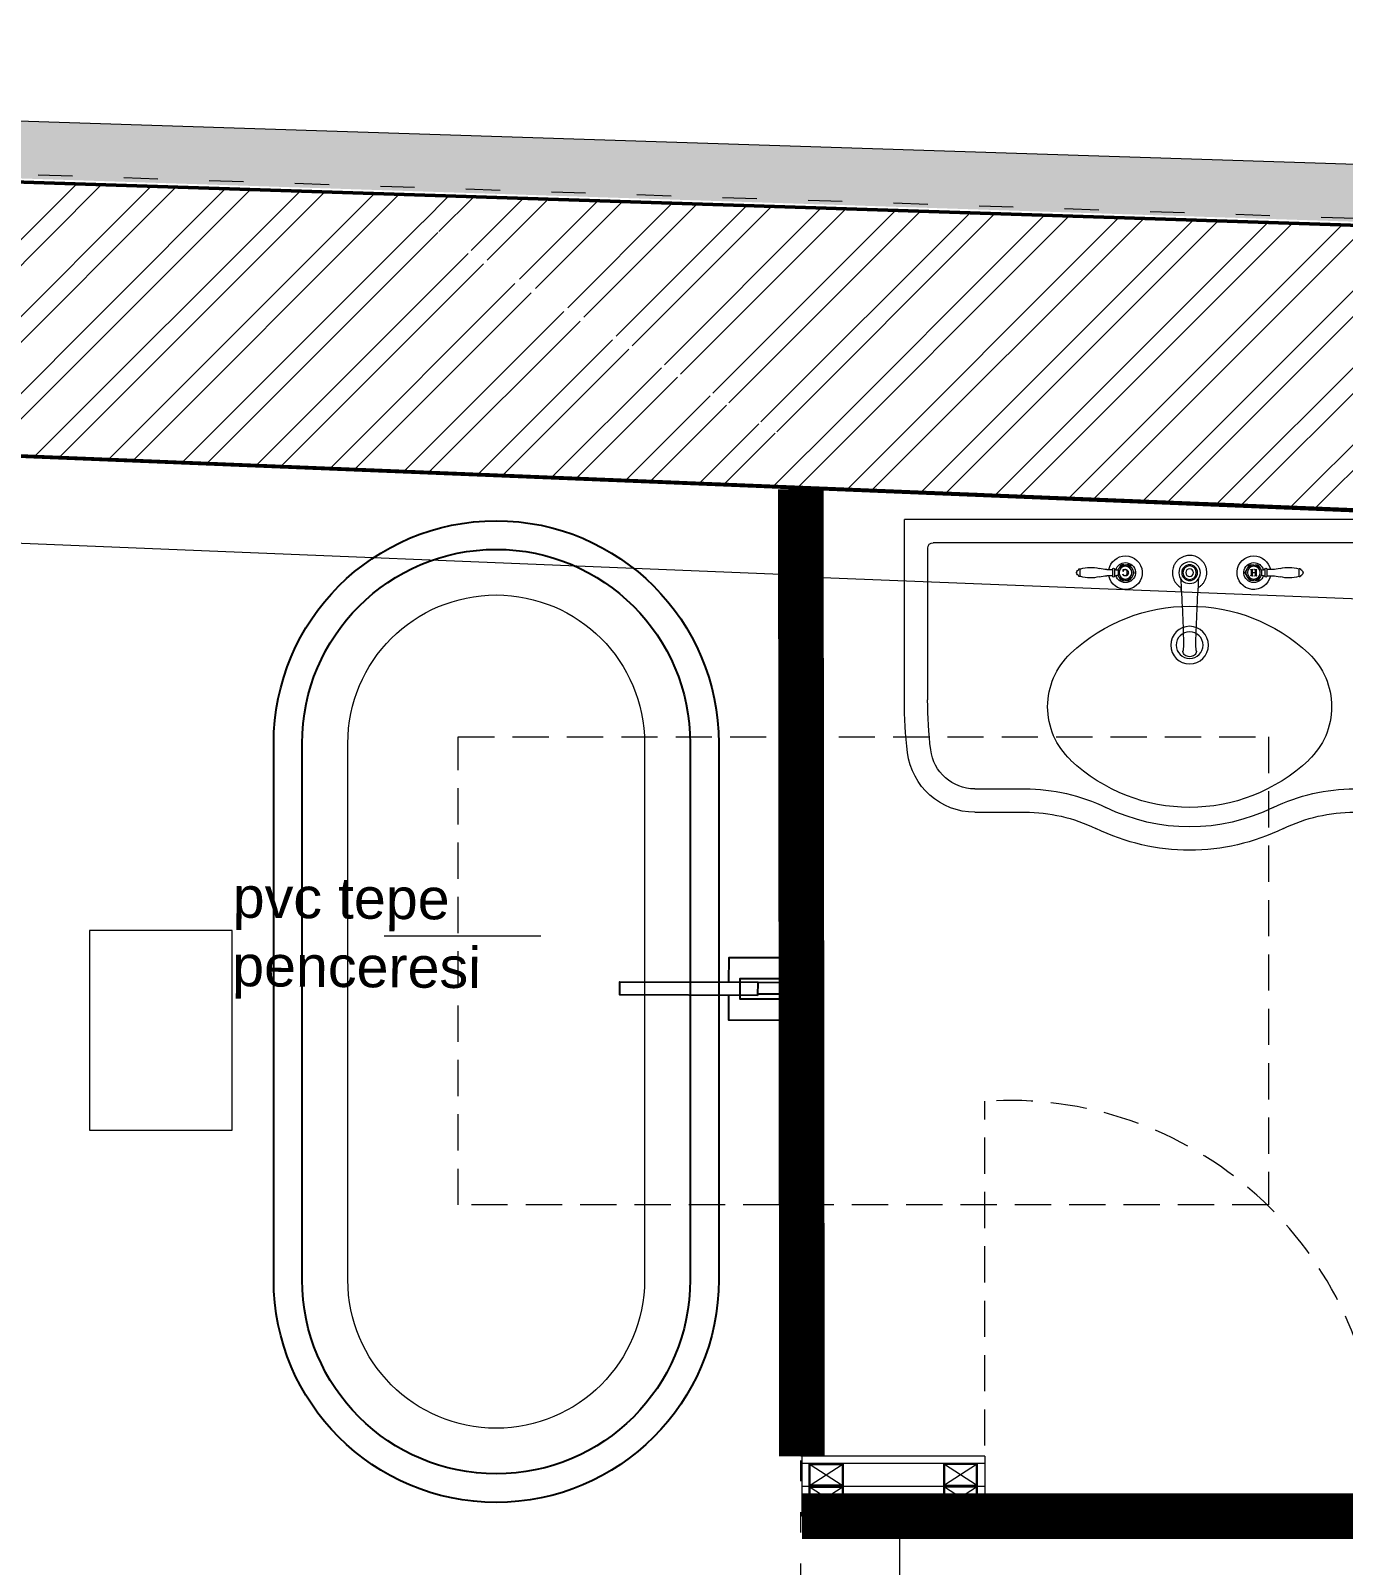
# Model space of a CAD drawing. Header units: inches. Extents: x -10121 to 9010, y 58067 to 62726.
# Drawn here: x 6479.3 to 6709.3, y 61963 to 62231.9 of the extents above; entities that cross this region are included whole.
import ezdxf

# ---------------------------------------------------------------- set-up
doc = ezdxf.new("R2010")
doc.units = ezdxf.units.IN
for name, pattern in [('ACAD_ISO03W100', [30, 12, -18]), ('DOT', [6.35, 0, -6.35]), ('HIDDEN', [9.525, 6.35, -3.175])]:
    doc.linetypes.add(name, pattern=pattern)
for name, color, linetype, lineweight in [('A-DUVAR 0.50', 40, 'Continuous', 50), ('A-KAPI NOKT', 35, 'DOT', 9), ('A-PRODUCT', 7, 'Continuous', 9), ('A-YAZI 0.09', 41, 'Continuous', 9), ('Auto-Alcipan', 41, 'Continuous', 20), ('Auto-Cam', 140, 'Continuous', 9), ('Auto-Metal', 71, 'Continuous', 18), ('Auto-Olcu', 33, 'Continuous', 15), ('Auto-Silik', 251, 'Continuous', 5), ('Auto-Silik_Cizgiler', 47, 'Continuous', 9), ('Auto-SilikCizgiler', 251, 'Continuous', 9), ('Auto-Tefris', 32, 'Continuous', 9), ('Auto-Vitrifiye', 8, 'Continuous', 9), ('BACAHATCH', 8, 'Continuous', 13), ('DVT-VRV', 170, 'Continuous', 35)]:
    doc.layers.add(name, color=color, linetype=linetype, lineweight=lineweight)
doc.layers.add('tefriş - ince', color=9, linetype='Continuous')
doc.styles.add('1-20', font='isocpeur.ttf', dxfattribs={"height": 4})
doc.styles.get("Standard").update_dxf_attribs({"font": 'arial.ttf'})
doc.styles.add('STYLE1', font='technic_.ttf')
doc.dimstyles.new('ölçü 1_20', dxfattribs={"dimtxt": 4, "dimasz": 1, "dimexe": 1, "dimexo": 3, "dimtad": 1, "dimdec": 0, "dimtxsty": '1-20', "dimblk": 'ARCHTICK', "dimcen": 1.5, "dimclrd": 256, "dimclre": 256, "dimclrt": 256, "dimadec": 0, "dimazin": 0, "dimtfac": 1, "dimtdec": 0, "dimtmove": 0, "dimatfit": 3, "dimldrblk": 'ARCHTICK', "dimfxl": 1, "dimlwd": -1, "dimlwe": -1, "dimarcsym": 0})

# ---------------------------------------------------------------- blocks, each defined once
blk = doc.blocks.new('_ARCHTICK')
at = {"color": 0, "linetype": 'ByBlock', "const_width": 0.15}
blk.add_lwpolyline([(-0.5, -0.5), (0.5, 0.5)], dxfattribs=at)
blk = doc.blocks.new('*D723')
at = {"layer": 'Auto-Olcu', "ltscale": 5, "transparency": 16777216}
for p, q in [((6022, 62172.8), (6021.47, 62159.82)), ((6021.51, 62160.82), (6613.62, 62136.52)), ((6614.12, 62148.51), (6613.58, 62135.52))]:
    blk.add_line(p, q, dxfattribs=at)
at = {"layer": 'DEFPOINTS', "color": 0, "ltscale": 5, "transparency": 16777216}
for p in [(6022.13, 62175.8), (6614.24, 62151.5, 0), (6613.62, 62136.52)]:
    blk.add_point(p, dxfattribs=at)
at = {"layer": 'Auto-Olcu', "ltscale": 5, "transparency": 16777216}
for p, rotation in [((6021.51, 62160.82), 177.6502890384638), ((6613.62, 62136.52), 357.6502890384638)]:
    blk.add_blockref('_ARCHTICK', p, dxfattribs=dict(at, rotation=rotation))
at = {"layer": 'Auto-Olcu', "ltscale": 5, "transparency": 16777216, "insert": (6317.68, 62151.29), "char_height": 4, "attachment_point": 5, "rotation": 357.6503, "style": '1-20'}
blk.add_mtext('593', dxfattribs=at)
blk = doc.blocks.new('*D731')
at = {"layer": 'Auto-Olcu', "ltscale": 5, "transparency": 16777216}
for p, q in [((6614.12, 62148.51), (6613.59, 62135.24)), ((6912.05, 62136.63), (6911.52, 62123.37)), ((6613.63, 62136.24), (6911.56, 62124.37))]:
    blk.add_line(p, q, dxfattribs=at)
at = {"layer": 'DEFPOINTS', "color": 0, "ltscale": 5, "transparency": 16777216}
for p in [(6614.24, 62151.5, 0), (6912.17, 62139.63), (6911.56, 62124.37)]:
    blk.add_point(p, dxfattribs=at)
at = {"layer": 'Auto-Olcu', "ltscale": 5, "transparency": 16777216}
for p, rotation in [((6613.63, 62136.24), 177.7176000070038), ((6911.56, 62124.37), 357.7176000070038)]:
    blk.add_blockref('_ARCHTICK', p, dxfattribs=dict(at, rotation=rotation))
at = {"layer": 'Auto-Olcu', "ltscale": 5, "transparency": 16777216, "insert": (6762.7, 62132.93), "char_height": 4, "attachment_point": 5, "rotation": 357.7176, "style": '1-20'}
blk.add_mtext('298', dxfattribs=at)
blk = doc.blocks.new('lava')
for p, q in [((-50, -31.63), (-50, 0)), ((-50, 0), (50, 0)), ((50, -31.63), (50, 0)), ((-45.91, -31.63), (-45.91, -5.03)), ((-44.96, -4.08), (44.96, -4.08)), ((45.91, -31.63), (45.91, -5.03)), ((-37.65, -47.22), (-28.87, -47.22)), ((37.65, -47.22), (28.87, -47.22)), ((-37.65, -51.3), (-28.87, -51.3)), ((37.65, -51.3), (28.87, -51.3))]:
    blk.add_line(p, q)
for centre, radius in [((0, -9.33), 1.9), ((0, -22.03), 3.3), ((0, -22.03), 2.35)]:
    blk.add_circle(centre, radius)
for centre, radius, start, end in [((-44.96, -5.03), 0.95, 90, 180), ((44.96, -5.03), 0.95, 0, 90), ((0, -45.6), 30.4, 46.6377, 133.3623), ((-12.07, -32.82), 12.82, 133.3623, 226.6377), ((12.07, -32.82), 12.82, 313.3623, 46.6377), ((26, -31.63), 76, 180, 186.9781), ((26, -31.63), 71.92, 180, 186.9781), ((-26, -31.63), 71.92, 353.0219, 0), ((-26, -31.63), 76, 353.0219, 0), ((-37.65, -39.42), 11.88, 186.9781, 270), ((-37.65, -39.42), 7.79, 186.9781, 270), ((0, -20.05), 30.4, 226.6377, 313.3623), ((37.65, -39.42), 7.79, 270, 353.0219), ((37.65, -39.42), 11.88, 270, 353.0219), ((-28.87, -79.8), 32.59, 64.1581, 90), ((28.87, -79.8), 32.59, 90, 115.8419), ((0, -20.46), 33.41, 243.9617, 296.0383), ((-28.87, -79.8), 28.5, 64.1581, 90), ((28.87, -79.8), 28.5, 90, 115.8419), ((0, -20.46), 37.49, 243.9831, 296.0169)]:
    blk.add_arc(centre, radius, start, end)
blk = doc.blocks.new('EALS13 TOP')
at = {"layer": 'A-PRODUCT', "linetype": 'Continuous', "lineweight": 15}
for p, q in [((0, 8.91), (0, 8.87)), ((0.07, 9.04), (0.15, 9.08)), ((0.15, 8.7), (0.07, 8.74)), ((0.15, 9.09), (0.17, 9.14)), ((0.17, 8.64), (0.15, 8.69)), ((0.21, 9.16), (0.26, 9.16)), ((0.26, 8.62), (0.21, 8.62)), ((0.27, 8.63), (0.27, 9.15)), ((2.14, 9.11), (2.54, 9.11)), ((2.54, 8.67), (2.14, 8.67)), ((2.54, 9.14), (2.54, 8.64)), ((2.67, 9.14), (2.67, 8.64)), ((2.94, 9.09), (2.92, 9.06)), ((2.92, 8.72), (2.94, 8.69)), ((2.93, 9.06), (2.93, 9.04)), ((2.93, 8.73), (2.93, 8.72)), ((3.11, 9.38), (3.02, 9.23)), ((3.36, 9.43), (3.19, 9.43)), ((3.23, 9.1), (3.23, 9.1)), ((3.4, 9.11), (3.24, 9.11)), ((3.25, 8.66), (3.4, 8.66)), ((3.28, 9.03), (3.28, 8.74)), ((3.34, 8.9), (3.34, 9.03)), ((3.56, 8.9), (3.34, 8.9)), ((3.34, 8.74), (3.34, 8.88)), ((3.34, 8.88), (3.56, 8.88)), ((3.39, 9.1), (3.4, 9.1)), ((3.4, 8.67), (3.39, 8.67)), ((3.4, 9.1), (3.4, 9.11)), ((3.4, 8.66), (3.4, 8.67)), ((3.65, 9.11), (3.5, 9.11)), ((3.5, 9.11), (3.5, 9.1)), ((3.5, 9.1), (3.51, 9.1)), ((3.51, 8.67), (3.5, 8.67)), ((3.5, 8.67), (3.5, 8.66)), ((3.5, 8.66), (3.64, 8.66)), ((3.7, 9.43), (3.53, 9.43)), ((3.56, 9.03), (3.56, 8.9)), ((3.56, 8.88), (3.56, 8.74)), ((3.62, 8.74), (3.62, 9.03)), ((3.87, 9.23), (3.79, 9.38)), ((4.04, 8.94), (3.95, 9.09)), ((3.95, 8.69), (4.04, 8.84)), ((11.85, 8.94), (11.94, 9.09)), ((11.94, 8.69), (11.85, 8.84)), ((12.02, 9.23), (12.11, 9.38)), ((12.19, 9.43), (12.36, 9.43)), ((12.53, 9.43), (12.7, 9.43)), ((12.62, 9.12), (12.6, 9.12)), ((12.62, 8.96), (12.63, 8.96)), ((12.79, 9.38), (12.87, 9.23)), ((12.95, 9.09), (12.97, 9.06)), ((12.97, 8.72), (12.95, 8.69)), ((12.96, 9.06), (12.96, 9.04)), ((12.96, 8.73), (12.96, 8.72)), ((13.22, 9.14), (13.22, 8.64)), ((13.35, 9.14), (13.35, 8.64)), ((13.75, 9.11), (13.35, 9.11)), ((13.35, 8.67), (13.75, 8.67)), ((15.62, 8.63), (15.62, 9.15)), ((15.69, 9.16), (15.63, 9.16)), ((15.63, 8.62), (15.69, 8.62)), ((15.74, 9.09), (15.72, 9.14)), ((15.72, 8.64), (15.74, 8.69)), ((15.82, 9.04), (15.75, 9.08)), ((15.75, 8.7), (15.82, 8.74)), ((15.89, 8.91), (15.89, 8.87)), ((3.02, 8.55), (3.11, 8.4)), ((3.19, 8.35), (3.36, 8.35)), ((3.53, 8.35), (3.7, 8.35)), ((3.79, 8.4), (3.87, 8.55)), ((7.35, 7.64), (7.35, 7.65)), ((8.54, 7.64), (8.54, 7.84)), ((12.11, 8.4), (12.02, 8.55)), ((12.36, 8.35), (12.19, 8.35)), ((12.7, 8.35), (12.53, 8.35)), ((12.87, 8.55), (12.79, 8.4))]:
    blk.add_line(p, q, dxfattribs=at)
at = {"layer": 'A-PRODUCT', "linetype": 'Continuous', "lineweight": 15, "flags": 128}
for points in [[(12.63, 8.96), (12.63, 8.98), (12.62, 9), (12.62, 9.02), (12.62, 9.04), (12.62, 9.06), (12.62, 9.08), (12.62, 9.1), (12.62, 9.12)], [(12.64, 8.77), (12.64, 8.77), (12.64, 8.77), (12.64, 8.77), (12.64, 8.77), (12.63, 8.77), (12.63, 8.77), (12.63, 8.78), (12.63, 8.78)], [(7.48, 3.43), (7.47, 3.37), (7.48, 3.3), (7.51, 3.23), (7.55, 3.16), (7.61, 3.11), (7.68, 3.06), (7.76, 3.03), (7.85, 3.01), (7.95, 3), (8.04, 3.01), (8.13, 3.03), (8.21, 3.06), (8.28, 3.11), (8.34, 3.16), (8.38, 3.23), (8.41, 3.3), (8.42, 3.37), (8.41, 3.43)]]:
    blk.add_lwpolyline(points, dxfattribs=at)
at = {"layer": 'A-PRODUCT', "linetype": 'Continuous', "lineweight": 15}
for centre, radius in [((3.45, 8.89), 0.45), ((7.95, 8.89), 0.556), ((7.95, 8.89), 0.468), ((7.95, 8.89), 0.269), ((12.45, 8.89), 0.45)]:
    blk.add_circle(centre, radius, dxfattribs=at)
for centre, radius, start, end in [((3.45, 8.89), 1.18, 90, 169.2345), ((3.45, 8.89), 1.18, 190.7655, 90), ((12.45, 8.89), 1.18, 90, 349.2345), ((12.45, 8.89), 1.18, 10.7655, 90), ((0.15, 8.91), 0.146, 120.5297, 180), ((0.15, 8.87), 0.146, 180, 239.4703), ((0.14, 9.09), 0.00984, 300.5297, 339.5843), ((0.14, 8.69), 0.00984, 20.4157, 59.4703), ((0.21, 9.12), 0.0394, 90, 159.5843), ((0.21, 8.65), 0.0394, 200.4157, 270), ((0.26, 9.15), 0.00984, 0, 90), ((0.26, 8.63), 0.00984, 270, 0), ((0.33, 9.08), 0.0787, 107.1713, 135.2349), ((0.33, 8.7), 0.0787, 224.7651, 252.8287), ((1, 6.9), 2.36, 75.0694, 107.1713), ((1, 10.88), 2.36, 252.8287, 284.9306), ((2.14, 11.17), 2.06, 255.0694, 270), ((2.14, 6.61), 2.06, 90, 104.9306), ((2.61, 9.14), 0.0652, 4.3243, 180), ((2.61, 8.64), 0.0652, 180, 355.6757), ((2.68, 9.14), 0.00984, 184.3243, 238.9168), ((2.68, 8.64), 0.00984, 121.0832, 175.6757), ((2.94, 9.56), 0.504, 238.9168, 268.9033), ((2.94, 8.21), 0.504, 91.0967, 121.0832), ((3.45, 8.89), 0.701, 196.4425, 90), ((3.45, 8.89), 0.701, 90, 163.5575), ((3.45, 8.89), 0.546, 198.2475, 161.7525), ((3.45, 8.89), 0.599, 116.1747, 123.8253), ((3.12, 9.37), 0.0197, 123.8253, 150), ((3.19, 9.41), 0.0197, 90, 116.1747), ((3.45, 8.89), 0.303, 132.3981, 135.8175), ((3.45, 8.89), 0.303, 225.6237, 229.1724), ((3.45, 8.89), 0.303, 310.8276, 314.7446), ((3.45, 8.89), 0.303, 44.0267, 47.6019), ((3.7, 9.41), 0.0197, 63.8253, 90), ((3.45, 8.89), 0.599, 56.1747, 63.8253), ((3.77, 9.37), 0.0197, 30, 56.1747), ((4.02, 8.93), 0.0197, 3.8253, 30), ((3.45, 8.89), 0.599, 356.1747, 3.8253), ((4.02, 8.85), 0.0197, 330, 356.1747), ((12.45, 8.89), 0.701, 90, 343.5575), ((11.87, 8.93), 0.0197, 150, 176.1747), ((12.45, 8.89), 0.599, 176.1747, 183.8253), ((11.87, 8.85), 0.0197, 183.8253, 210), ((12.45, 8.89), 0.546, 18.2475, 341.7525), ((12.45, 8.89), 0.599, 116.1747, 123.8253), ((12.12, 9.37), 0.0197, 123.8253, 150), ((12.19, 9.41), 0.0197, 90, 116.1747), ((12.45, 8.89), 0.701, 16.4425, 90), ((12.7, 9.41), 0.0197, 63.8253, 90), ((12.45, 8.89), 0.599, 56.1747, 63.8253), ((12.77, 9.37), 0.0197, 30, 56.1747), ((12.95, 9.56), 0.504, 271.0967, 301.0832), ((12.95, 8.21), 0.504, 58.9168, 88.9033), ((13.21, 9.14), 0.00984, 301.0832, 355.6757), ((13.21, 8.64), 0.00984, 4.3243, 58.9168), ((13.28, 9.14), 0.0652, 0, 175.6757), ((13.28, 8.64), 0.0652, 184.3243, 0), ((13.75, 11.17), 2.06, 270, 284.9306), ((13.75, 6.61), 2.06, 75.0694, 90), ((14.89, 6.9), 2.36, 72.8287, 104.9306), ((14.89, 10.88), 2.36, 255.0694, 287.1713), ((15.56, 9.08), 0.0787, 44.7651, 72.8287), ((15.56, 8.7), 0.0787, 287.1713, 315.2349), ((15.63, 9.15), 0.00984, 90, 180), ((15.63, 8.63), 0.00984, 180, 270), ((15.69, 9.12), 0.0394, 20.4157, 90), ((15.69, 8.65), 0.0394, 270, 339.5843), ((15.75, 9.09), 0.00984, 200.4157, 239.4703), ((15.75, 8.69), 0.00984, 120.5297, 159.5843), ((15.74, 8.91), 0.146, 0, 59.4703), ((15.74, 8.87), 0.146, 300.5297, 0), ((3.12, 8.41), 0.0197, 210, 236.1747), ((3.45, 8.89), 0.599, 236.1747, 243.8253), ((3.19, 8.37), 0.0197, 243.8253, 270), ((3.7, 8.37), 0.0197, 270, 296.1747), ((3.45, 8.89), 0.599, 296.1747, 303.8253), ((3.77, 8.41), 0.0197, 303.8253, 330), ((-118.47, 0.3), 126.04, 1.6674, 3.7502), ((133.72, 0.32), 125.4, 176.2418, 178.3345), ((12.12, 8.41), 0.0197, 210, 236.1747), ((12.45, 8.89), 0.599, 236.1747, 243.8253), ((12.19, 8.37), 0.0197, 243.8253, 270), ((12.7, 8.37), 0.0197, 270, 296.1747), ((12.45, 8.89), 0.599, 296.1747, 303.8253), ((12.77, 8.41), 0.0197, 303.8253, 330), ((-2.01, 4.36), 9.54, 354.426, 357.6391), ((17.9, 4.36), 9.54, 182.3609, 185.574)]:
    blk.add_arc(centre, radius, start, end, dxfattribs=at)
for points, knots in [([(7.34, 7.85), (7.33, 7.85), (7.26, 7.89), (7.15, 7.98), (7.01, 8.12), (6.89, 8.29), (6.81, 8.48), (6.75, 8.67), (6.73, 8.88), (6.75, 9.08), (6.8, 9.28), (6.88, 9.46), (6.99, 9.63), (7.13, 9.78), (7.29, 9.91), (7.47, 10.01), (7.67, 10.07), (7.83, 10.09), (7.92, 10.1), (7.95, 10.1)], [0, 0, 0, 0, 0.008598, 0.073031, 0.137513, 0.201995, 0.266359, 0.330723, 0.394899, 0.459075, 0.523345, 0.587615, 0.652249, 0.716883, 0.781671, 0.846458, 0.910965, 0.975471, 1, 1, 1, 1]), ([(7.95, 10.1), (8, 10.09), (8.11, 10.09), (8.28, 10.05), (8.46, 9.99), (8.64, 9.89), (8.79, 9.76), (8.93, 9.6), (9.03, 9.43), (9.11, 9.24), (9.15, 9.04), (9.16, 8.83), (9.13, 8.63), (9.07, 8.43), (8.98, 8.25), (8.86, 8.09), (8.71, 7.95), (8.6, 7.88), (8.55, 7.85)], [0, 0, 0, 0, 0.051869, 0.103738, 0.167682, 0.231626, 0.295813, 0.36, 0.424601, 0.489202, 0.553994, 0.618786, 0.68333, 0.747874, 0.812151, 0.876428, 0.940732, 1, 1, 1, 1]), ([(2.93, 9.05), (2.93, 9.05), (2.93, 9.05), (2.93, 9.03), (2.92, 9), (2.92, 8.95), (2.92, 8.89), (2.92, 8.83), (2.92, 8.78), (2.93, 8.75), (2.93, 8.72), (2.93, 8.72), (2.93, 8.72)], [0, 0, 0, 0, 0.073755, 0.179468, 0.285736, 0.393231, 0.500653, 0.607115, 0.713548, 0.820929, 0.928463, 1, 1, 1, 1]), ([(3.23, 9.1), (3.23, 9.1), (3.24, 9.1), (3.25, 9.1), (3.26, 9.09), (3.26, 9.09)], [0, 0, 0, 0, 0.349165, 0.67036, 1, 1, 1, 1]), ([(3.27, 8.69), (3.27, 8.69), (3.26, 8.68), (3.25, 8.67), (3.24, 8.67), (3.23, 8.67)], [0, 0, 0, 0, 0.3797628, 0.7498756, 1, 1, 1, 1]), ([(3.26, 9.09), (3.26, 9.09), (3.27, 9.09), (3.27, 9.08), (3.27, 9.08), (3.27, 9.08)], [0, 0, 0, 0, 0.335361, 0.600399, 1, 1, 1, 1]), ([(3.27, 9.08), (3.28, 9.07), (3.28, 9.06), (3.28, 9.05), (3.28, 9.04), (3.28, 9.03)], [0, 0, 0, 0, 0.248928, 0.623529, 1, 1, 1, 1]), ([(3.28, 8.74), (3.28, 8.73), (3.28, 8.72), (3.28, 8.7), (3.27, 8.69), (3.27, 8.69)], [0, 0, 0, 0, 0.490581, 0.741034, 1, 1, 1, 1]), ([(3.34, 9.03), (3.34, 9.04), (3.34, 9.05), (3.34, 9.06), (3.34, 9.08), (3.35, 9.09), (3.36, 9.09), (3.36, 9.09)], [0, 0, 0, 0, 0.2509276, 0.5019919, 0.716414, 0.8571954, 1, 1, 1, 1]), ([(3.35, 8.7), (3.34, 8.7), (3.34, 8.71), (3.34, 8.72), (3.34, 8.74), (3.34, 8.74)], [0, 0, 0, 0, 0.249243, 0.623767, 1, 1, 1, 1]), ([(3.36, 8.68), (3.36, 8.68), (3.35, 8.68), (3.35, 8.69), (3.35, 8.69), (3.35, 8.7), (3.35, 8.7)], [0, 0, 0, 0, 0.252115, 0.504978, 0.933337, 1, 1, 1, 1]), ([(3.36, 9.09), (3.36, 9.09), (3.37, 9.1), (3.38, 9.1), (3.38, 9.1), (3.39, 9.1)], [0, 0, 0, 0, 0.2512057, 0.5030469, 1, 1, 1, 1]), ([(3.39, 8.67), (3.39, 8.67), (3.38, 8.67), (3.37, 8.68), (3.36, 8.68), (3.36, 8.68)], [0, 0, 0, 0, 0.251458, 0.503645, 1, 1, 1, 1]), ([(3.51, 9.1), (3.52, 9.1), (3.52, 9.1), (3.53, 9.1), (3.54, 9.09), (3.54, 9.09)], [0, 0, 0, 0, 0.251355, 0.503428, 1, 1, 1, 1]), ([(3.55, 8.69), (3.55, 8.69), (3.54, 8.68), (3.53, 8.67), (3.52, 8.67), (3.51, 8.67)], [0, 0, 0, 0, 0.37635, 0.716192, 1, 1, 1, 1]), ([(3.54, 9.09), (3.55, 9.09), (3.55, 9.09), (3.55, 9.09), (3.56, 9.08), (3.56, 9.08), (3.56, 9.08)], [0, 0, 0, 0, 0.252247, 0.505366, 0.938528, 1, 1, 1, 1]), ([(3.56, 8.74), (3.56, 8.73), (3.56, 8.72), (3.56, 8.7), (3.56, 8.69), (3.55, 8.69)], [0, 0, 0, 0, 0.490528, 0.740558, 1, 1, 1, 1]), ([(3.56, 9.08), (3.56, 9.07), (3.56, 9.06), (3.56, 9.05), (3.56, 9.04), (3.56, 9.03)], [0, 0, 0, 0, 0.249801, 0.624069, 1, 1, 1, 1]), ([(3.62, 9.03), (3.62, 9.04), (3.62, 9.06), (3.63, 9.08), (3.63, 9.09), (3.64, 9.09), (3.64, 9.09), (3.64, 9.09)], [0, 0, 0, 0, 0.456799, 0.697171, 0.838695, 0.980055, 1, 1, 1, 1]), ([(3.63, 8.7), (3.63, 8.7), (3.63, 8.71), (3.62, 8.72), (3.62, 8.74), (3.62, 8.74)], [0, 0, 0, 0, 0.24833, 0.623199, 1, 1, 1, 1]), ([(3.64, 8.68), (3.64, 8.68), (3.64, 8.68), (3.63, 8.69), (3.63, 8.69), (3.63, 8.7)], [0, 0, 0, 0, 0.367657, 0.615582, 1, 1, 1, 1]), ([(3.64, 9.09), (3.65, 9.09), (3.65, 9.1), (3.66, 9.1), (3.66, 9.1)], [0, 0, 0, 0, 0.49285, 1, 1, 1, 1]), ([(3.66, 8.67), (3.66, 8.68), (3.65, 8.68), (3.64, 8.68), (3.64, 8.68)], [0, 0, 0, 0, 0.4951398, 1, 1, 1, 1]), ([(12.46, 9.12), (12.44, 9.12), (12.39, 9.11), (12.32, 9.08), (12.28, 9.02), (12.25, 8.95), (12.25, 8.91), (12.24, 8.88)], [0, 0, 0, 0, 0.207164, 0.415135, 0.613237, 0.813483, 1, 1, 1, 1]), ([(12.24, 8.88), (12.24, 8.87), (12.25, 8.84), (12.26, 8.79), (12.28, 8.76), (12.29, 8.74)], [0, 0, 0, 0, 0.2513503, 0.5030462, 1, 1, 1, 1]), ([(12.29, 8.74), (12.3, 8.72), (12.33, 8.69), (12.4, 8.66), (12.44, 8.66), (12.46, 8.66)], [0, 0, 0, 0, 0.349515, 0.701334, 1, 1, 1, 1]), ([(12.32, 8.89), (12.32, 8.92), (12.32, 8.98), (12.35, 9.04), (12.39, 9.08), (12.43, 9.1), (12.46, 9.1), (12.47, 9.1)], [0, 0, 0, 0, 0.370968, 0.544608, 0.719933, 0.869131, 1, 1, 1, 1]), ([(12.48, 8.69), (12.46, 8.69), (12.42, 8.69), (12.37, 8.73), (12.34, 8.77), (12.32, 8.83), (12.32, 8.87), (12.32, 8.89)], [0, 0, 0, 0, 0.243602, 0.409353, 0.575204, 0.815374, 1, 1, 1, 1]), ([(12.56, 9.1), (12.55, 9.11), (12.53, 9.11), (12.5, 9.12), (12.48, 9.12), (12.46, 9.12)], [0, 0, 0, 0, 0.250797, 0.501938, 1, 1, 1, 1]), ([(12.46, 8.66), (12.48, 8.66), (12.53, 8.66), (12.59, 8.7), (12.62, 8.74), (12.64, 8.76), (12.64, 8.77)], [0, 0, 0, 0, 0.320277, 0.583729, 0.922646, 1, 1, 1, 1]), ([(12.47, 9.1), (12.49, 9.1), (12.52, 9.1), (12.56, 9.08), (12.59, 9.03), (12.61, 8.99), (12.62, 8.96)], [0, 0, 0, 0, 0.213461, 0.428648, 0.62417, 1, 1, 1, 1]), ([(12.63, 8.78), (12.62, 8.76), (12.6, 8.73), (12.55, 8.7), (12.51, 8.69), (12.49, 8.69), (12.48, 8.69)], [0, 0, 0, 0, 0.313846, 0.63154, 0.917361, 1, 1, 1, 1]), ([(12.58, 9.1), (12.57, 9.1), (12.57, 9.1), (12.56, 9.1), (12.56, 9.1), (12.56, 9.1)], [0, 0, 0, 0, 0.251254, 0.502501, 1, 1, 1, 1]), ([(12.59, 9.1), (12.59, 9.1), (12.59, 9.1), (12.58, 9.1), (12.58, 9.1), (12.58, 9.1)], [0, 0, 0, 0, 0.251027, 0.683139, 1, 1, 1, 1]), ([(12.6, 9.12), (12.6, 9.12), (12.6, 9.11), (12.6, 9.11), (12.59, 9.1), (12.59, 9.1)], [0, 0, 0, 0, 0.385246, 0.656489, 1, 1, 1, 1]), ([(12.96, 9.05), (12.96, 9.05), (12.96, 9.05), (12.96, 9.03), (12.97, 9), (12.97, 8.95), (12.97, 8.89), (12.97, 8.83), (12.97, 8.78), (12.96, 8.75), (12.96, 8.72), (12.96, 8.72), (12.96, 8.72)], [0, 0, 0, 0, 0.073755, 0.179468, 0.285736, 0.393231, 0.500653, 0.607115, 0.713548, 0.820929, 0.928463, 1, 1, 1, 1])]:
    blk.add_open_spline(points, degree=3, knots=knots, dxfattribs=at)
blk = doc.blocks.new('HJKFYS')
at = {"layer": 'DVT-VRV', "color": 1}
blk.add_line((-36521.22, 68498.43), (-36521.22, 68499.34), dxfattribs=at)
at = {"layer": 'DVT-VRV'}
for p, q in [((-36530.22, 68492.43), (-36530.22, 68497.03)), ((-36529.72, 68497.53), (-36522.72, 68497.53)), ((-36529.72, 68492.43), (-36529.72, 68497.03)), ((-36529.72, 68497.03), (-36522.72, 68497.03)), ((-36526.42, 68492.43), (-36526.42, 68498.43)), ((-36524.02, 68498.43), (-36526.42, 68498.43)), ((-36526.02, 68493.93), (-36526.02, 68498.43)), ((-36525.52, 68493.93), (-36525.52, 68498.43)), ((-36525.02, 68493.93), (-36525.02, 68498.43)), ((-36524.52, 68493.93), (-36524.52, 68498.43)), ((-36524.02, 68492.43), (-36524.02, 68498.43)), ((-36522.72, 68492.43), (-36522.72, 68497.03)), ((-36522.22, 68492.43), (-36522.22, 68497.03)), ((-36520.32, 68496.93), (-36522.12, 68496.93)), ((-36522.12, 68493.93), (-36522.12, 68496.93)), ((-36520.32, 68496.53), (-36522.12, 68496.53)), ((-36520.72, 68498.43), (-36521.72, 68498.43)), ((-36521.72, 68496.93), (-36521.72, 68498.43)), ((-36520.72, 68496.93), (-36520.72, 68498.43)), ((-36520.32, 68493.93), (-36520.32, 68496.93)), ((-36524.02, 68495.13), (-36526.42, 68495.13)), ((-36524.02, 68495.03), (-36526.42, 68495.03)), ((-36524.02, 68494.93), (-36526.42, 68494.93)), ((-36524.02, 68493.93), (-36526.42, 68493.93)), ((-36522.42, 68492.43), (-36522.42, 68493.93)), ((-36520.02, 68493.93), (-36522.42, 68493.93)), ((-36520.02, 68492.43), (-36520.02, 68493.93)), ((-36537.22, 68389.63), (-36537.22, 68492.43)), ((-36537.22, 68492.43), (-36516.22, 68492.43)), ((-36516.22, 68389.63), (-36516.22, 68492.43)), ((-36538.22, 68392.53), (-36538.22, 68489.53)), ((-36538.22, 68489.53), (-36537.22, 68489.53)), ((-36537.72, 68488.03), (-36537.72, 68394.03)), ((-36537.27, 68488.76), (-36536.52, 68487.83)), ((-36536.72, 68489.03), (-36517.72, 68489.03)), ((-36536.52, 68487.83), (-36536.52, 68394.23)), ((-36536.52, 68487.83), (-36517.92, 68487.83)), ((-36521.22, 68392.53), (-36521.22, 68489.53)), ((-36517.17, 68488.76), (-36517.92, 68487.83)), ((-36517.92, 68394.23), (-36517.92, 68487.83)), ((-36516.72, 68394.03), (-36516.72, 68488.03)), ((-36530.72, 68394.43), (-36530.72, 68487.63)), ((-36530.72, 68487.63), (-36523.22, 68487.63)), ((-36523.22, 68394.43), (-36523.22, 68487.63)), ((-36537.27, 68393.29), (-36536.52, 68394.23)), ((-36517.92, 68394.23), (-36536.52, 68394.23)), ((-36530.72, 68394.43), (-36523.22, 68394.43)), ((-36517.17, 68393.29), (-36517.92, 68394.23)), ((-36538.22, 68392.53), (-36537.22, 68392.53)), ((-36517.72, 68393.03), (-36536.72, 68393.03)), ((-36537.22, 68389.63), (-36516.22, 68389.63)), ((-36530.92, 68372.93), (-36530.92, 68389.63)), ((-36517.72, 68372.93), (-36517.72, 68389.63)), ((-36530.92, 68372.93), (-36517.72, 68372.93)), ((-36832.13, 68237.84), (-36910.93, 68237.84)), ((-36910.93, 68216.84), (-36910.93, 68237.84)), ((-36832.13, 68216.84), (-36832.13, 68237.84)), ((-36907.53, 68217.34), (-36907.53, 68236.34)), ((-36907.27, 68236.89), (-36906.33, 68236.14)), ((-36836.53, 68237.34), (-36906.53, 68237.34)), ((-36836.73, 68236.14), (-36906.33, 68236.14)), ((-36906.33, 68217.54), (-36906.33, 68236.14)), ((-36835.8, 68236.89), (-36836.73, 68236.14)), ((-36836.73, 68236.14), (-36836.73, 68217.54)), ((-36835.53, 68236.34), (-36835.53, 68217.34)), ((-36815.43, 68236.34), (-36832.13, 68236.34)), ((-36815.43, 68223.14), (-36815.43, 68236.34)), ((-36916.93, 68233.34), (-36916.93, 68232.34)), ((-36915.43, 68233.34), (-36916.93, 68233.34)), ((-36915.43, 68233.74), (-36915.43, 68231.94)), ((-36912.43, 68233.74), (-36915.43, 68233.74)), ((-36915.03, 68233.74), (-36915.03, 68231.94)), ((-36910.93, 68234.04), (-36912.43, 68234.04)), ((-36912.43, 68234.04), (-36912.43, 68231.64)), ((-36835.03, 68232.84), (-36908.03, 68232.84)), ((-36915.43, 68232.34), (-36916.93, 68232.34)), ((-36916.93, 68230.04), (-36916.93, 68227.64)), ((-36910.93, 68230.04), (-36916.93, 68230.04)), ((-36916.03, 68224.34), (-36916.03, 68231.34)), ((-36910.93, 68231.84), (-36915.53, 68231.84)), ((-36915.53, 68224.34), (-36915.53, 68231.34)), ((-36910.93, 68231.34), (-36915.53, 68231.34)), ((-36912.43, 68231.94), (-36915.43, 68231.94)), ((-36913.63, 68230.04), (-36913.63, 68227.64)), ((-36913.53, 68230.04), (-36913.53, 68227.64)), ((-36913.43, 68230.04), (-36913.43, 68227.64)), ((-36910.93, 68231.64), (-36912.43, 68231.64)), ((-36912.43, 68230.04), (-36912.43, 68227.64)), ((-36836.93, 68230.84), (-36906.13, 68230.84)), ((-36906.13, 68223.34), (-36906.13, 68230.84)), ((-36836.93, 68223.34), (-36836.93, 68230.84)), ((-36912.43, 68229.54), (-36916.93, 68229.54)), ((-36912.43, 68229.04), (-36916.93, 68229.04)), ((-36912.43, 68228.54), (-36916.93, 68228.54)), ((-36912.43, 68228.04), (-36916.93, 68228.04)), ((-36910.93, 68227.64), (-36916.93, 68227.64)), ((-36910.93, 68224.34), (-36915.53, 68224.34)), ((-36910.93, 68223.84), (-36915.53, 68223.84)), ((-36836.93, 68223.34), (-36906.13, 68223.34)), ((-36815.43, 68223.14), (-36832.13, 68223.14)), ((-36832.13, 68216.84), (-36910.93, 68216.84)), ((-36908.03, 68215.84), (-36908.03, 68216.84)), ((-36907.27, 68216.79), (-36906.33, 68217.54)), ((-36906.53, 68216.34), (-36836.53, 68216.34)), ((-36906.33, 68217.54), (-36836.73, 68217.54)), ((-36835.8, 68216.79), (-36836.73, 68217.54)), ((-36835.03, 68215.84), (-36835.03, 68216.84)), ((-36835.03, 68215.84), (-36908.03, 68215.84))]:
    blk.add_line(p, q, dxfattribs=at)
at = {"layer": 'DVT-VRV', "linetype": 'HIDDEN'}
for p, q in [((-36537.22, 68489.53), (-36516.22, 68489.53)), ((-36537.22, 68392.53), (-36516.22, 68392.53)), ((-36908.03, 68216.84), (-36908.03, 68237.84)), ((-36835.03, 68216.84), (-36835.03, 68237.84))]:
    blk.add_line(p, q, dxfattribs=at)
at = {"layer": 'DVT-VRV'}
for centre in [(-36526.22, 68494.73), (-36913.23, 68227.84)]:
    blk.add_circle(centre, 1, dxfattribs=at)
for centre, radius, start, end in [((-36529.72, 68497.03), 0.5, 90, 180), ((-36522.72, 68497.03), 0.5, 0, 90), ((-36536.72, 68488.03), 1, 90, 180), ((-36517.72, 68488.03), 1, 0, 90), ((-36536.72, 68394.03), 1, 180, 270), ((-36517.72, 68394.03), 1, 270, 0), ((-36906.53, 68236.34), 1, 90, 180), ((-36836.53, 68236.34), 1, 0, 90), ((-36915.53, 68231.34), 0.5, 90, 180), ((-36915.53, 68224.34), 0.5, 180, 270), ((-36906.53, 68217.34), 1, 180, 270), ((-36836.53, 68217.34), 1, 270, 0)]:
    blk.add_arc(centre, radius, start, end, dxfattribs=at)
at = {"layer": 'DVT-VRV', "color": 4, "linetype": 'ByBlock', "lineweight": 0, "style": 'STYLE1'}
blk.add_text('PFFY-P50', height=6.93, rotation=270, dxfattribs=at).set_placement((-36530.89, 68476.01))
blk.add_text('PFFY-P40', height=6.93, dxfattribs=at).set_placement((-36893.51, 68223.69))
blk = doc.blocks.new('*D762')
at = {"layer": 'Auto-Olcu', "ltscale": 5, "transparency": 16777216}
for p, q in [((6617.44, 61971.6), (6632.56, 61971.6)), ((6631.56, 61971.6), (6631.56, 61851.72)), ((6617.24, 61851.72), (6632.56, 61851.72))]:
    blk.add_line(p, q, dxfattribs=at)
at = {"layer": 'DEFPOINTS', "color": 0, "ltscale": 5, "transparency": 16777216}
for p in [(6614.44, 61971.6), (6614.24, 61851.72), (6631.56, 61851.72)]:
    blk.add_point(p, dxfattribs=at)
at = {"layer": 'Auto-Olcu', "ltscale": 5, "transparency": 16777216}
for p, rotation in [((6631.56, 61971.6), 90), ((6631.56, 61851.72), 270)]:
    blk.add_blockref('_ARCHTICK', p, dxfattribs=dict(at, rotation=rotation))
at = {"layer": 'Auto-Olcu', "ltscale": 5, "transparency": 16777216, "insert": (6628.94, 61911.66), "char_height": 4, "attachment_point": 5, "rotation": 90, "style": '1-20'}
blk.add_mtext('120', dxfattribs=at)
blk = doc.blocks.new('fjtyu')
at = {"layer": 'Auto-Metal'}
for p, q in [((5.8, 3.8), (0.2, 0.2)), ((5.8, 0.2), (0.2, 3.8))]:
    blk.add_line(p, q, dxfattribs=at)
for points in [[(0, 4), (6, 4), (6, 0), (0, 0)], [(0.2, 3.8), (5.8, 3.8), (5.8, 0.2), (0.2, 0.2)]]:
    blk.add_lwpolyline(points, close=True, dxfattribs=at)

msp = doc.modelspace()

# ---------------------------------------------------------------- hatches: boundary and pattern name
at = {"layer": 'BACAHATCH'}
msp.add_hatch(color=256, dxfattribs=at).paths.add_polyline_path([(6904.74, 62192.14), (6904.74, 62202.15), (6304.03, 62221.62), (6304.03, 62211.61)])

# ---------------------------------------------------------------- linework, layer by layer
at = {"layer": 'A-DUVAR 0.50'}
for p, q in [((5971.82, 62221.75), (7970.77, 62156.97)), ((6603.54, 62152.17), (6022.13, 62175.8)), ((6603.54, 62152.17), (6912.17, 62139.63))]:
    msp.add_line(p, q, dxfattribs=at)
msp.add_lwpolyline([(5972.24, 61736.04), (6022.13, 62175.8), (6912.19, 62139.82), (6912.01, 61851.8), (6614.24, 61851.72), (6614.24, 61737.18), (5972.24, 61736.04)], dxfattribs=at)
at = {"layer": 'A-DUVAR 0.50', "color": 4, "const_width": 8, "elevation": 0}
msp.add_lwpolyline([(6614.44, 61982.1), (6614.24, 62151.5)], dxfattribs=at)
at = {"layer": 'A-DUVAR 0.50', "color": 20, "const_width": 8}
msp.add_lwpolyline([(6614.44, 61971.6), (6912.37, 61971.6)], dxfattribs=at)
at = {"layer": 'A-KAPI NOKT', "linetype": 'ACAD_ISO03W100', "ltscale": 0.3}
msp.add_line((6614.24, 61851.72), (6614.24, 62152.01), dxfattribs=at)
at = {"layer": 'A-YAZI 0.09'}
msp.add_line((6541.19, 62073.26), (6568.66, 62073.26), dxfattribs=at)
at = {"layer": 'Auto-Alcipan'}
for p, q in [((6646.47, 61982.1), (6614.44, 61982.1)), ((6614.44, 61982.1, 24.33), (6614.44, 61971.6)), ((6646.47, 61980.85), (6614.44, 61980.85)), ((6646.47, 61982.1, 24.33), (6646.47, 61971.6)), ((6646.47, 61972.85), (6614.44, 61972.85)), ((6646.47, 61971.6), (6614.44, 61971.6))]:
    msp.add_line(p, q, dxfattribs=at)
at = {"layer": 'Auto-Cam'}
msp.add_line((6615.49, 62150.64, 0.44), (6614.49, 62150.64, 0.44), dxfattribs=at)
for points, elevation in [([(6614.49, 62150.64), (6615.49, 62150.64)], 0.44), ([(6614.49, 62150.64), (6614.49, 61982.1)], 0.15), ([(6614.99, 62150.64), (6614.99, 61982.1)], 0.15), ([(6615.49, 62150.64), (6615.49, 61982.1)], 0.15)]:
    msp.add_lwpolyline(points, dxfattribs=dict(at, elevation=elevation))
at = {"layer": 'Auto-Metal'}
for p, q in [((6614.24, 62149.5, 0.44), (6614.24, 62151.5, 0)), ((6614.24, 62151.5, 0), (6615.74, 62151.5)), ((6615.54, 62151.3), (6614.44, 62151.3, 0)), ((6614.44, 62151.3, 0), (6614.44, 62149.5, 0.44)), ((6615.54, 62149.5, 0.44), (6615.54, 62151.3)), ((6615.74, 62151.5), (6615.74, 62149.5, 0.44)), ((6614.44, 62149.5, 0.44), (6614.24, 62149.5, 0.44)), ((6615.74, 62149.5, 0.44), (6615.54, 62149.5, 0.44))]:
    msp.add_line(p, q, dxfattribs=at)
at = {"layer": 'Auto-Silik', "linetype": 'HIDDEN'}
msp.add_line((6646.47, 61983.95, 28.61), (6646.47, 62044.28, 28.61), dxfattribs=at)
msp.add_lwpolyline([(6554.21, 62108.13), (6696.21, 62108.13), (6696.21, 62026.13), (6554.21, 62026.13)], close=True, dxfattribs=at)
msp.add_arc((6650.94, 61979.85, 14.59), 64.58, 1.9959, 93.9676, dxfattribs=at)
at = {"layer": 'Auto-Silik_Cizgiler'}
for p, q in [((6441.06, 62158.78), (6487.33, 62205.05)), ((6445.37, 62158.6), (6491.68, 62204.91)), ((6454, 62158.25), (6500.38, 62204.63)), ((6458.32, 62158.07), (6504.73, 62204.48)), ((6466.95, 62157.72), (6513.42, 62204.2)), ((6471.26, 62157.55), (6517.77, 62204.06)), ((6479.89, 62157.2), (6526.47, 62203.78)), ((6484.21, 62157.02), (6530.82, 62203.64)), ((6492.83, 62156.67), (6539.52, 62203.36)), ((6497.15, 62156.5), (6543.87, 62203.22)), ((6547.98, 62198.34), (6552.57, 62202.93)), ((6550.8, 62196.68), (6556.92, 62202.79)), ((6556.45, 62193.34), (6565.61, 62202.51)), ((6559.27, 62191.68), (6569.96, 62202.37)), ((6564.92, 62188.34), (6578.66, 62202.09)), ((6567.74, 62186.68), (6583.01, 62201.95)), ((6573.39, 62183.34), (6591.71, 62201.67)), ((6576.21, 62181.68), (6596.06, 62201.52)), ((6581.86, 62178.35), (6604.76, 62201.24)), ((6584.68, 62176.68), (6609.11, 62201.1)), ((6590.33, 62173.35), (6617.8, 62200.82)), ((6593.15, 62171.68), (6622.15, 62200.68)), ((6598.8, 62168.35), (6630.85, 62200.4)), ((6601.62, 62166.68), (6635.2, 62200.26)), ((6607.26, 62163.33), (6643.9, 62199.97)), ((6610.01, 62161.59), (6648.25, 62199.83)), ((6613.65, 62151.76), (6661.3, 62199.41)), ((6615.51, 62158.11), (6656.95, 62199.55)), ((6622.28, 62151.41), (6670, 62199.13)), ((6626.59, 62151.24), (6674.34, 62198.99)), ((6635.22, 62150.89), (6683.04, 62198.71)), ((6639.54, 62150.71), (6687.39, 62198.56)), ((6505.78, 62156.15), (6547.94, 62198.31)), ((6510.09, 62155.97), (6550.61, 62196.49)), ((6648.17, 62150.36), (6696.09, 62198.28)), ((6652.48, 62150.18), (6700.44, 62198.14)), ((6661.11, 62149.83), (6709.14, 62197.86)), ((6665.43, 62149.66), (6713.49, 62197.72)), ((6674.06, 62149.31), (6722.19, 62197.44)), ((6678.37, 62149.13), (6726.53, 62197.3)), ((6687, 62148.78), (6735.23, 62197.01)), ((6691.31, 62148.61), (6739.58, 62196.87)), ((6699.94, 62148.26), (6748.28, 62196.59)), ((6704.26, 62148.08), (6752.63, 62196.45)), ((6518.72, 62155.62), (6555.96, 62192.86)), ((6523.04, 62155.44), (6558.63, 62191.04)), ((6531.67, 62155.09), (6564.14, 62187.56)), ((6535.98, 62154.92), (6566.99, 62185.92)), ((6544.61, 62154.57), (6572.69, 62182.65)), ((6548.93, 62154.39), (6575.54, 62181.01)), ((6557.56, 62154.04), (6581.25, 62177.73)), ((6561.87, 62153.87), (6584.1, 62176.09)), ((6570.5, 62153.52), (6589.8, 62172.82)), ((6574.82, 62153.34), (6592.65, 62171.18)), ((6583.45, 62152.99), (6598.36, 62167.9)), ((6587.76, 62152.81), (6601.21, 62166.26)), ((6596.39, 62152.46), (6606.91, 62162.99)), ((6600.7, 62152.29), (6609.76, 62161.35)), ((6609.33, 62151.94), (6615.47, 62158.07))]:
    msp.add_line(p, q, dxfattribs=at)
at = {"layer": 'Auto-SilikCizgiler', "color": 1, "linetype": 'ACAD_ISO03W100', "ltscale": 0.5, "true_color": 0xe60000}
for p, q in [((7970.77, 62157.52), (5972, 62223.3)), ((6720.09, 62147.75), (5966.76, 62178.05))]:
    msp.add_line(p, q, dxfattribs=at)
at = {"layer": 'Auto-SilikCizgiler'}
msp.add_line((6614.44, 61976.85), (6646.47, 61976.85), dxfattribs=at)
msp.add_lwpolyline([(6615.74, 62149.5), (6615.74, 61982.1), (6614.24, 61982.09), (6614.24, 62149.5)], dxfattribs=at)
msp.add_lwpolyline([(6586.85, 62107), (6586.85, 62013, -1), (6534.85, 62013), (6534.85, 62107, -1)], format="xyb", close=True, dxfattribs=at)
at = {"layer": 'Auto-Tefris'}
msp.add_lwpolyline([(6514.58, 62039.23), (6514.58, 62074.23), (6489.58, 62074.23), (6489.58, 62039.23)], close=True, dxfattribs=at)
at = {"layer": 'BACAHATCH'}
msp.add_line((7970.77, 62167.6), (5987.36, 62231.88), dxfattribs=at)
at = {"layer": 'tefriş - ince'}
for p, q in [((6606.68, 62065.14), (6611.84, 62065.12)), ((6606.67, 62063.14), (6611.83, 62063.12))]:
    msp.add_line(p, q, dxfattribs=at)
msp.add_lwpolyline([(6599.85, 62107), (6599.85, 62013, -1), (6521.85, 62013), (6521.85, 62107, -1), (6599.85, 62107, -1.643246)], format="xyb", dxfattribs=at)
msp.add_lwpolyline([(6594.85, 62107), (6594.85, 62013, -1), (6526.85, 62013), (6526.85, 62107, -1)], format="xyb", close=True, dxfattribs=at)
for points in [[(6601.65, 62065.16), (6601.67, 62069.51), (6612.67, 62069.47), (6612.65, 62064.97)], [(6612.64, 62062.97), (6612.62, 62058.47), (6601.62, 62058.51), (6601.64, 62062.86)]]:
    msp.add_lwpolyline(points, dxfattribs=at)
for points in [[(6606.67, 62062.84), (6582.53, 62062.94), (6582.54, 62065.24), (6606.68, 62065.14)], [(6610.76, 62065.73), (6603.54, 62065.76), (6603.53, 62062.26), (6610.75, 62062.23)], [(6613.33, 62062.36), (6611.83, 62062.37), (6611.85, 62065.87), (6613.35, 62065.86)]]:
    msp.add_lwpolyline(points, close=True, dxfattribs=at)

# ---------------------------------------------------------------- block references
at = {"layer": 'A-DUVAR 0.50'}
msp.add_blockref('HJKFYS', (43424.24, -6516.64), dxfattribs=at)
at = {"layer": 'A-PRODUCT', "xscale": -2.5, "yscale": 2.5, "zscale": 2.5}
msp.add_blockref('EALS13 TOP', (6702.26, 62114.69), dxfattribs=at)
at = {"layer": 'Auto-Metal', "rotation": 180}
for p in [(6621.69, 61980.85), (6621.69, 61976.85)]:
    msp.add_blockref('fjtyu', p, dxfattribs=at)
at = {"layer": 'Auto-Metal', "xscale": -1, "rotation": 180}
for p in [(6639.22, 61980.85), (6639.22, 61976.85)]:
    msp.add_blockref('fjtyu', p, dxfattribs=at)
at = {"layer": 'Auto-Vitrifiye', "color": 1, "xscale": -1}
msp.add_blockref('lava', (6682.39, 62146.24), dxfattribs=at)

# ---------------------------------------------------------------- texts
at = {"layer": 'A-YAZI 0.09', "insert": (6514.71, 62083.67), "char_height": 7.2, "width": 66.5594, "attachment_point": 1, "rotation": 359.5216}
msp.add_mtext('pvc tepe penceresi', dxfattribs=at)

# ---------------------------------------------------------------- dimensions: what is measured, and where the dimension line sits
at = {"layer": 'Auto-Olcu', "ltscale": 5}
for p1, p2, distance, picture, middle in [((6022.13, 62175.8), (6614.24, 62151.5, 0), -14.99, '*D723', (6317.68, 62151.29)), ((6614.24, 62151.5, 0), (6912.17, 62139.63), -15.27, '*D731', (6762.7, 62132.93))]:
    dim = msp.add_aligned_dim(p1=p1, p2=p2, distance=distance, dimstyle='ölçü 1_20', dxfattribs=at)
    dim.commit()
    dim.dimension.update_dxf_attribs({"geometry": picture, "text_midpoint": middle})
dim = msp.add_linear_dim(base=(6631.56, 61851.72), p1=(6614.44, 61971.6), p2=(6614.24, 61851.72), angle=90, dimstyle='ölçü 1_20', dxfattribs=at)
dim.commit()
dim.dimension.update_dxf_attribs({"geometry": '*D762', "text_midpoint": (6628.94, 61911.66)})

doc.saveas('drawing.dxf')
